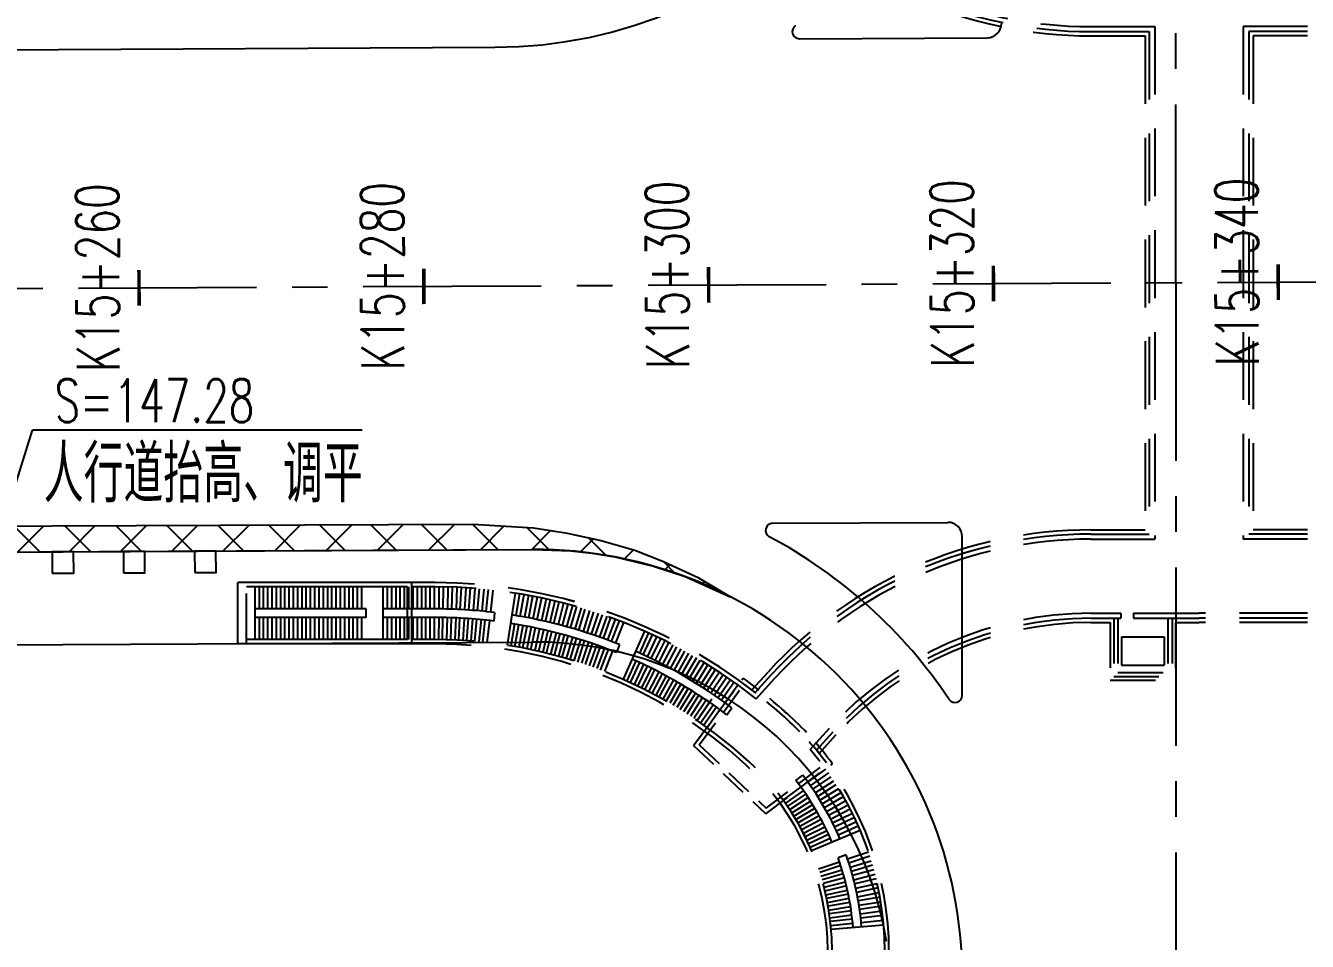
# Model space of a CAD drawing. Extents: x 113363 to 119694, y 18926 to 19620.
# Drawn here: x 119419.2 to 119509.2, y 19247.1 to 19311.4 of the extents above; entities that cross this region are included whole.
import ezdxf
from ezdxf.enums import TextEntityAlignment as Align

# ---------------------------------------------------------------- set-up
doc = ezdxf.new("R2010")
doc.units = 0
for name, pattern in [('CENTER', [2, 1.25, -0.25, 0.25, -0.25]), ('CONTINOUS', [0]), ('HIDDEN', [9.525, 6.35, -3.175])]:
    doc.linetypes.add(name, pattern=pattern)
for name, color, linetype in [('AXIS', 2, 'Continuous'), ('SZ-ZH-DIM', 7, 'Continuous'), ('人行道', 1, 'Continuous'), ('地下通道', 6, 'Continuous'), ('对应标注', 1, 'Continuous'), ('树池绿化', 3, 'Continuous'), ('立道牙', 5, 'Continuous'), ('计量填充层1', 30, 'Continuous')]:
    doc.layers.add(name, color=color, linetype=linetype)
doc.styles.add('hysztext', font='txtd.shx', dxfattribs={"width": 0.7, "bigfont": 'hztxt.shx'})
doc.styles.add('txtd', font='txtd.shx', dxfattribs={"width": 0.7, "bigfont": 'hztxt.shx'})

# ---------------------------------------------------------------- blocks, each defined once
blk = doc.blocks.new('11')
at = {"layer": '树池绿化', "linetype": 'CONTINOUS'}
blk.add_lwpolyline([(0, 0), (1.5, 0), (1.5, 1.5), (0, 1.5)], close=True, dxfattribs=at)

msp = doc.modelspace()

# ---------------------------------------------------------------- hatches: boundary and pattern name
at = {"layer": '计量填充层1'}
h = msp.add_hatch(dxfattribs=at)
h.set_pattern_fill('NET', color=256, scale=0.8, angle=45, style=0)
h.paths.add_polyline_path([(119352.482, 19267.613), (119352.964, 19268.918), (119353.487, 19269.892), (119354.235, 19270.929), (119355.185, 19271.905), (119356.142, 19272.641), (119356.948, 19273.121), (119358.303, 19273.698), (119359.612, 19274.026), (119360.587, 19274.14), (119362.062, 19274.161), (119385.213, 19274.277), (119396.576, 19274.334), (119407.753, 19274.389), (119424.42, 19274.473), (119443.6, 19274.568), (119454.85, 19274.624), (119457.505, 19274.52), (119458.982, 19274.359), (119460.594, 19274.099), (119463.311, 19273.451), (119465.542, 19272.712), (119468.702, 19271.303), (119466.513, 19272.611), (119464.022, 19273.748), (119462.007, 19274.537), (119459.542, 19275.248), (119457.282, 19275.735), (119454.893, 19276.115), (119450.637, 19276.362), (119421.058, 19276.261), (119397.655, 19276.181), (119361.062, 19276.057), (119359.07, 19275.482), (119357.467, 19274.663), (119356.216, 19273.759), (119355.025, 19272.577), (119354.078, 19271.353), (119353.439, 19270.333), (119352.914, 19269.155)])

# ---------------------------------------------------------------- linework, layer by layer
at = {"layer": 'AXIS', "color": 211, "linetype": 'CENTER', "ltscale": 10}
for p, q in [((119500, 19293.35), (119500, 19447.338)), ((113543.008, 19263.619), (119536.495, 19293.532)), ((119500, 19293.35), (119500, 19146.572))]:
    msp.add_line(p, q, dxfattribs=at)
at = {"layer": 'SZ-ZH-DIM'}
for points in [[(119487.183, 19294.536, 0.25, 0.25, 0), (119487.196, 19292.036, 0.25, 0.25, 0)], [(119507.183, 19294.636, 0.25, 0.25, 0), (119507.196, 19292.136, 0.25, 0.25, 0)], [(119427.184, 19294.237, 0.25, 0.25, 0), (119427.197, 19291.737, 0.25, 0.25, 0)], [(119447.184, 19294.336, 0.25, 0.25, 0), (119447.196, 19291.836, 0.25, 0.25, 0)], [(119467.184, 19294.436, 0.25, 0.25, 0), (119467.196, 19291.936, 0.25, 0.25, 0)]]:
    msp.add_lwpolyline(points, format="xyseb", dxfattribs=at)
at = {"layer": '人行道', "ltscale": 10}
msp.add_line((119352.482, 19267.613), (119454.875, 19268.124), dxfattribs=at)
msp.add_arc((119455, 19243.125), 25, 9.18927, 90.28596, dxfattribs=at)
at = {"layer": '地下通道', "linetype": 'HIDDEN', "ltscale": 0.75}
for p, q in [((119494.034, 19311.313), (119498.534, 19311.313)), ((119494.034, 19310.963), (119498.134, 19310.963)), ((119498.134, 19310.963), (119498.134, 19275.695)), ((119498.534, 19311.313), (119498.534, 19275.345)), ((119509.234, 19311.313), (119504.734, 19311.313)), ((119504.734, 19311.313), (119504.734, 19275.345)), ((119509.234, 19310.963), (119505.134, 19310.963)), ((119505.134, 19310.963), (119505.134, 19275.695)), ((119494.034, 19310.663), (119497.834, 19310.663)), ((119497.834, 19310.663), (119497.834, 19275.995)), ((119509.234, 19310.663), (119505.434, 19310.663)), ((119505.434, 19310.663), (119505.434, 19275.995)), ((119494.034, 19275.995), (119497.834, 19275.995)), ((119509.234, 19275.995), (119505.434, 19275.995)), ((119494.034, 19275.695), (119498.134, 19275.695)), ((119494.034, 19275.345), (119498.534, 19275.345)), ((119509.234, 19275.345), (119504.734, 19275.345)), ((119509.234, 19275.695), (119505.134, 19275.695)), ((119494.034, 19270.145), (119496.134, 19270.145)), ((119494.034, 19269.795), (119496.134, 19269.795)), ((119494.034, 19269.495), (119495.384, 19269.495)), ((119497.034, 19270.145), (119501.634, 19270.145)), ((119497.034, 19269.795), (119501.634, 19269.795)), ((119499.984, 19269.495), (119501.634, 19269.495)), ((119509.234, 19270.145), (119501.634, 19270.145)), ((119509.234, 19269.795), (119501.634, 19269.795)), ((119509.234, 19269.495), (119501.634, 19269.495)), ((119470.218, 19264.771), (119471.363, 19266.02)), ((119470.456, 19264.587), (119471.584, 19265.817)), ((119470.529, 19264.148), (119471.842, 19265.581)), ((119474.321, 19260.589), (119475.676, 19262.068)), ((119474.753, 19260.542), (119475.934, 19261.831)), ((119474.945, 19260.308), (119476.155, 19261.629))]:
    msp.add_line(p, q, dxfattribs=at)
at = {"layer": '地下通道', "linetype": 'Continuous', "ltscale": 0.0045}
for p, q in [((119434.139, 19267.996), (119434.139, 19272.296)), ((119434.739, 19272.296), (119434.139, 19272.296)), ((119435.339, 19268.296), (119435.339, 19271.996)), ((119435.639, 19270.446), (119435.639, 19271.996)), ((119435.939, 19270.446), (119435.939, 19271.996)), ((119436.239, 19270.446), (119436.239, 19271.996)), ((119436.539, 19270.446), (119436.539, 19271.996)), ((119436.839, 19270.446), (119436.839, 19271.996)), ((119437.139, 19270.446), (119437.139, 19271.996)), ((119437.439, 19270.446), (119437.439, 19271.996)), ((119437.739, 19270.446), (119437.739, 19271.996)), ((119438.039, 19270.446), (119438.039, 19271.996)), ((119438.339, 19270.446), (119438.339, 19271.996)), ((119438.639, 19270.446), (119438.639, 19271.996)), ((119438.939, 19270.446), (119438.939, 19271.996)), ((119439.239, 19270.446), (119439.239, 19271.996)), ((119439.539, 19270.446), (119439.539, 19271.996)), ((119439.839, 19270.446), (119439.839, 19271.996)), ((119440.139, 19270.446), (119440.139, 19271.996)), ((119440.439, 19270.446), (119440.439, 19271.996)), ((119440.739, 19270.446), (119440.739, 19271.996)), ((119441.039, 19270.446), (119441.039, 19271.996)), ((119441.339, 19270.446), (119441.339, 19271.996)), ((119441.639, 19270.446), (119441.639, 19271.996)), ((119441.939, 19270.446), (119441.939, 19271.996)), ((119442.239, 19270.446), (119442.239, 19271.996)), ((119442.539, 19270.446), (119442.539, 19271.996)), ((119442.839, 19270.446), (119442.839, 19271.996)), ((119444.339, 19268.296), (119444.339, 19271.996)), ((119444.639, 19270.446), (119444.639, 19271.996)), ((119444.939, 19270.446), (119444.939, 19271.996)), ((119445.239, 19270.446), (119445.239, 19271.996)), ((119445.539, 19270.446), (119445.539, 19271.996)), ((119445.839, 19270.446), (119445.839, 19271.996)), ((119446.139, 19270.446), (119446.139, 19271.996)), ((119443.139, 19270.446), (119435.339, 19270.446)), ((119443.139, 19269.846), (119443.139, 19270.446)), ((119446.139, 19270.446), (119444.339, 19270.446)), ((119443.139, 19269.846), (119435.339, 19269.846)), ((119435.639, 19268.296), (119435.639, 19269.846)), ((119435.939, 19268.296), (119435.939, 19269.846)), ((119436.239, 19268.296), (119436.239, 19269.846)), ((119436.539, 19268.296), (119436.539, 19269.846)), ((119436.839, 19268.296), (119436.839, 19269.846)), ((119437.139, 19268.296), (119437.139, 19269.846)), ((119437.439, 19268.296), (119437.439, 19269.846)), ((119437.739, 19268.296), (119437.739, 19269.846)), ((119438.039, 19268.296), (119438.039, 19269.846)), ((119438.339, 19268.296), (119438.339, 19269.846)), ((119438.639, 19268.296), (119438.639, 19269.846)), ((119438.939, 19268.296), (119438.939, 19269.846)), ((119439.239, 19268.296), (119439.239, 19269.846)), ((119439.539, 19268.296), (119439.539, 19269.846)), ((119439.839, 19268.296), (119439.839, 19269.846)), ((119440.139, 19268.296), (119440.139, 19269.846)), ((119440.439, 19268.296), (119440.439, 19269.846)), ((119440.739, 19268.296), (119440.739, 19269.846)), ((119441.039, 19268.296), (119441.039, 19269.846)), ((119441.339, 19268.296), (119441.339, 19269.846)), ((119441.639, 19268.296), (119441.639, 19269.846)), ((119441.939, 19268.296), (119441.939, 19269.846)), ((119442.239, 19268.296), (119442.239, 19269.846)), ((119442.539, 19268.296), (119442.539, 19269.846)), ((119442.839, 19268.296), (119442.839, 19269.846)), ((119446.139, 19269.846), (119444.339, 19269.846)), ((119444.639, 19268.296), (119444.639, 19269.846)), ((119444.939, 19268.296), (119444.939, 19269.846)), ((119445.239, 19268.296), (119445.239, 19269.846)), ((119445.539, 19268.296), (119445.539, 19269.846)), ((119445.839, 19268.296), (119445.839, 19269.846)), ((119446.139, 19268.296), (119446.139, 19269.846)), ((119434.739, 19267.996), (119434.139, 19267.996))]:
    msp.add_line(p, q, dxfattribs=at)
at = {"layer": '地下通道'}
for p, q in [((119447.988, 19272.296), (119434.739, 19272.296)), ((119446.339, 19267.996), (119446.339, 19272.296)), ((119446.039, 19271.996), (119434.739, 19271.996)), ((119446.039, 19268.296), (119446.039, 19271.996)), ((119447.988, 19271.996), (119446.339, 19271.996)), ((119496.134, 19270.145), (119496.134, 19269.795)), ((119497.034, 19270.145), (119497.034, 19269.795)), ((119446.039, 19268.296), (119434.739, 19268.296)), ((119447.988, 19267.996), (119434.739, 19267.996)), ((119447.988, 19268.296), (119446.339, 19268.296))]:
    msp.add_line(p, q, dxfattribs=at)
at = {"layer": '地下通道', "linetype": 'HIDDEN', "ltscale": 0.555}
msp.add_line((119434.739, 19267.996), (119434.739, 19272.296), dxfattribs=at)
at = {"layer": '地下通道', "ltscale": 0.0045}
for p, q in [((119446.439, 19270.446), (119446.439, 19271.996)), ((119446.739, 19270.446), (119446.739, 19271.996)), ((119447.039, 19270.446), (119447.039, 19271.996)), ((119447.339, 19270.446), (119447.339, 19271.996)), ((119447.639, 19270.446), (119447.639, 19271.996)), ((119447.939, 19270.446), (119447.939, 19271.996)), ((119448.252, 19271.995), (119448.241, 19270.445)), ((119448.544, 19270.442), (119448.568, 19271.992)), ((119448.884, 19271.985), (119448.846, 19270.436)), ((119449.149, 19270.427), (119449.2, 19271.976)), ((119449.516, 19271.964), (119449.451, 19270.415)), ((119449.753, 19270.401), (119449.832, 19271.949)), ((119450.148, 19271.932), (119450.055, 19270.385)), ((119450.357, 19270.365), (119450.463, 19271.912)), ((119450.778, 19271.889), (119450.659, 19270.343)), ((119450.961, 19270.319), (119451.093, 19271.863)), ((119451.408, 19271.835), (119451.262, 19270.292)), ((119451.563, 19270.262), (119451.723, 19271.804)), ((119452.037, 19271.77), (119451.864, 19270.229)), ((119453.604, 19271.559), (119453.031, 19267.904)), ((119453.916, 19271.509), (119453.662, 19269.98)), ((119453.961, 19269.929), (119454.227, 19271.456)), ((119454.538, 19271.4), (119454.259, 19269.876)), ((119454.556, 19269.82), (119454.849, 19271.342)), ((119455.159, 19271.281), (119454.853, 19269.761)), ((119447.988, 19270.446), (119446.139, 19270.446)), ((119455.149, 19269.7), (119455.469, 19271.217)), ((119455.778, 19271.15), (119455.445, 19269.637)), ((119455.741, 19269.57), (119456.086, 19271.081)), ((119456.394, 19271.009), (119456.035, 19269.502)), ((119456.329, 19269.43), (119456.701, 19270.935)), ((119457.008, 19270.858), (119456.623, 19269.356)), ((119456.916, 19269.28), (119457.314, 19270.778)), ((119457.619, 19270.695), (119457.208, 19269.201)), ((119457.499, 19269.119), (119457.923, 19270.61)), ((119458.227, 19270.522), (119457.79, 19269.035)), ((119458.08, 19268.948), (119458.53, 19270.432)), ((119447.988, 19269.846), (119446.139, 19269.846)), ((119446.439, 19268.296), (119446.439, 19269.846)), ((119446.739, 19268.296), (119446.739, 19269.846)), ((119447.039, 19268.296), (119447.039, 19269.846)), ((119447.339, 19268.296), (119447.339, 19269.846)), ((119447.639, 19268.296), (119447.639, 19269.846)), ((119447.939, 19268.296), (119447.939, 19269.846)), ((119448.237, 19269.845), (119448.225, 19268.295)), ((119448.509, 19268.292), (119448.534, 19269.842)), ((119448.831, 19269.836), (119448.793, 19268.286)), ((119449.077, 19268.278), (119449.129, 19269.827)), ((119449.426, 19269.816), (119449.36, 19268.267)), ((119449.644, 19268.254), (119449.723, 19269.802)), ((119450.02, 19269.786), (119449.928, 19268.239)), ((119450.211, 19268.22), (119450.317, 19269.767)), ((119450.613, 19269.745), (119450.494, 19268.2)), ((119450.777, 19268.177), (119450.91, 19269.721)), ((119451.206, 19269.694), (119451.06, 19268.151)), ((119451.342, 19268.123), (119451.502, 19269.665)), ((119451.797, 19269.633), (119451.624, 19268.093)), ((119452.162, 19270.195), (119452.095, 19269.598)), ((119458.832, 19270.339), (119458.369, 19268.859)), ((119458.657, 19268.768), (119459.133, 19270.243)), ((119459.434, 19270.144), (119458.945, 19268.674)), ((119459.232, 19268.577), (119459.733, 19270.043)), ((119460.032, 19269.94), (119459.517, 19268.478)), ((119459.803, 19268.376), (119460.33, 19269.834)), ((119460.626, 19269.725), (119460.087, 19268.272)), ((119460.37, 19268.165), (119460.922, 19269.614)), ((119461.217, 19269.5), (119460.652, 19268.056)), ((119453.565, 19269.388), (119453.311, 19267.859)), ((119453.591, 19267.811), (119453.858, 19269.338)), ((119454.15, 19269.286), (119453.871, 19267.761)), ((119454.15, 19267.709), (119454.443, 19269.231)), ((119454.734, 19269.173), (119454.428, 19267.654)), ((119454.706, 19267.596), (119455.026, 19269.113)), ((119455.316, 19269.051), (119454.984, 19267.537)), ((119455.261, 19267.475), (119455.607, 19268.986)), ((119455.896, 19268.918), (119455.537, 19267.41)), ((119455.813, 19267.343), (119456.185, 19268.848)), ((119456.474, 19268.775), (119456.088, 19267.274)), ((119456.363, 19267.202), (119456.761, 19268.7)), ((119457.048, 19268.622), (119456.637, 19267.128)), ((119462.676, 19268.892), (119461.179, 19265.508)), ((119462.964, 19268.762), (119462.325, 19267.351)), ((119462.6, 19267.224), (119463.252, 19268.631)), ((119456.911, 19267.051), (119457.335, 19268.542)), ((119457.62, 19268.459), (119457.183, 19266.972)), ((119457.455, 19266.891), (119457.905, 19268.374)), ((119458.19, 19268.287), (119457.727, 19266.808)), ((119457.997, 19266.722), (119458.473, 19268.197)), ((119458.756, 19268.104), (119458.267, 19266.633)), ((119458.536, 19266.543), (119459.037, 19268.009)), ((119459.318, 19267.912), (119458.804, 19266.449)), ((119459.071, 19266.354), (119459.598, 19267.812)), ((119459.878, 19267.709), (119459.338, 19266.256)), ((119460.931, 19267.946), (119460.712, 19267.387)), ((119463.538, 19268.497), (119462.874, 19267.096)), ((119463.147, 19266.965), (119463.823, 19268.36)), ((119464.107, 19268.221), (119463.419, 19266.832)), ((119463.689, 19266.696), (119464.389, 19268.079)), ((119464.671, 19267.935), (119463.958, 19266.559)), ((119464.227, 19266.418), (119464.951, 19267.789)), ((119496.184, 19268.495), (119496.184, 19266.495)), ((119496.184, 19268.495), (119499.184, 19268.495)), ((119499.184, 19268.495), (119499.184, 19266.495)), ((119459.604, 19266.156), (119460.156, 19267.605)), ((119460.433, 19267.497), (119459.868, 19266.054)), ((119462.077, 19266.804), (119461.438, 19265.392)), ((119465.23, 19267.64), (119464.493, 19266.276)), ((119464.759, 19266.131), (119465.507, 19267.488)), ((119465.783, 19267.334), (119465.024, 19265.984)), ((119465.287, 19265.834), (119466.058, 19267.178)), ((119466.332, 19267.02), (119465.548, 19265.682)), ((119465.809, 19265.528), (119466.604, 19266.859)), ((119461.696, 19265.274), (119462.348, 19266.68)), ((119462.617, 19266.554), (119461.953, 19265.153)), ((119462.209, 19265.031), (119462.885, 19266.425)), ((119463.152, 19266.294), (119462.464, 19264.906)), ((119462.718, 19264.778), (119463.418, 19266.161)), ((119463.683, 19266.026), (119462.97, 19264.649)), ((119463.222, 19264.517), (119463.946, 19265.888)), ((119466.875, 19266.695), (119466.068, 19265.372)), ((119466.326, 19265.213), (119467.144, 19266.53)), ((119467.411, 19266.362), (119466.582, 19265.052)), ((119466.837, 19264.889), (119467.678, 19266.191)), ((119467.943, 19266.019), (119467.09, 19264.724)), ((119496.184, 19266.495), (119499.184, 19266.495)), ((119464.208, 19265.748), (119463.472, 19264.384)), ((119463.721, 19264.248), (119464.47, 19265.605)), ((119464.729, 19265.461), (119463.969, 19264.11)), ((119464.216, 19263.969), (119464.988, 19265.314)), ((119465.245, 19265.164), (119464.462, 19263.827)), ((119464.706, 19263.682), (119465.501, 19265.013)), ((119467.342, 19264.557), (119468.206, 19265.844)), ((119468.468, 19265.667), (119467.593, 19264.387)), ((119467.842, 19264.215), (119468.728, 19265.487)), ((119468.986, 19265.305), (119468.09, 19264.041)), ((119468.336, 19263.865), (119469.244, 19265.121)), ((119465.756, 19264.859), (119464.949, 19263.536)), ((119465.191, 19263.387), (119466.009, 19264.704)), ((119466.261, 19264.546), (119465.431, 19263.236)), ((119465.671, 19263.083), (119466.511, 19264.385)), ((119466.761, 19264.223), (119465.908, 19262.928)), ((119466.145, 19262.771), (119467.008, 19264.058)), ((119466.38, 19262.612), (119467.424, 19264.139)), ((119467.255, 19263.892), (119466.38, 19262.612)), ((119466.614, 19262.451), (119467.499, 19263.723)), ((119467.743, 19263.552), (119466.846, 19262.287)), ((119467.077, 19262.122), (119467.984, 19263.379)), ((119468.466, 19263.025), (119468.821, 19263.508)), ((119473.318, 19258.417), (119473.798, 19258.777)), ((119474.16, 19258.293), (119475.415, 19259.203)), ((119475.605, 19258.936), (119474.337, 19258.045)), ((119474.51, 19257.794), (119475.792, 19258.666)), ((119472.42, 19257.03), (119473.675, 19257.94)), ((119474.68, 19257.541), (119475.974, 19258.394)), ((119474.845, 19257.286), (119476.153, 19258.119)), ((119475.007, 19257.028), (119476.327, 19257.841)), ((119473.846, 19257.7), (119472.578, 19256.809)), ((119472.733, 19256.585), (119474.014, 19257.457)), ((119472.884, 19256.359), (119474.179, 19257.211)), ((119473.032, 19256.13), (119474.339, 19256.963)), ((119475.165, 19256.767), (119476.497, 19257.56)), ((119475.319, 19256.504), (119476.662, 19257.277)), ((119475.468, 19256.239), (119476.824, 19256.992)), ((119473.177, 19255.9), (119474.496, 19256.713)), ((119473.317, 19255.667), (119474.649, 19256.46)), ((119473.455, 19255.432), (119474.798, 19256.205)), ((119473.589, 19255.195), (119474.944, 19255.948)), ((119475.614, 19255.972), (119476.981, 19256.704)), ((119475.756, 19255.702), (119477.133, 19256.413)), ((119475.894, 19255.431), (119477.281, 19256.121)), ((119473.719, 19254.957), (119475.085, 19255.689)), ((119473.846, 19254.716), (119475.223, 19255.427)), ((119473.969, 19254.473), (119475.356, 19255.163)), ((119476.027, 19255.157), (119477.425, 19255.826)), ((119476.157, 19254.881), (119477.565, 19255.529)), ((119476.282, 19254.604), (119477.7, 19255.23)), ((119474.088, 19254.229), (119475.486, 19254.898)), ((119474.204, 19253.982), (119475.612, 19254.63)), ((119474.315, 19253.734), (119475.733, 19254.361)), ((119474.424, 19253.485), (119477.83, 19254.93)), ((119476.944, 19252.901), (119478.413, 19253.397)), ((119474.907, 19252.214), (119476.376, 19252.709)), ((119476.468, 19252.429), (119474.992, 19251.955)), ((119476.844, 19253.189), (119476.279, 19252.989)), ((119478.515, 19253.086), (119477.039, 19252.612)), ((119477.13, 19252.322), (119478.613, 19252.773)), ((119478.706, 19252.458), (119477.217, 19252.03)), ((119475.073, 19251.696), (119476.556, 19252.147)), ((119476.64, 19251.864), (119475.151, 19251.435)), ((119476.72, 19251.579), (119475.224, 19251.173)), ((119478.794, 19252.143), (119477.299, 19251.736)), ((119477.376, 19251.442), (119478.878, 19251.825)), ((119478.957, 19251.507), (119477.449, 19251.146)), ((119475.293, 19250.91), (119476.795, 19251.293)), ((119476.866, 19251.006), (119475.359, 19250.645)), ((119475.42, 19250.38), (119476.933, 19250.719)), ((119477.518, 19250.85), (119479.031, 19251.188)), ((119479.1, 19250.867), (119477.582, 19250.552)), ((119477.642, 19250.253), (119479.164, 19250.546)), ((119476.995, 19250.43), (119475.477, 19250.114)), ((119475.531, 19249.848), (119477.053, 19250.14)), ((119477.106, 19249.849), (119475.58, 19249.58)), ((119479.224, 19250.223), (119477.697, 19249.954)), ((119477.748, 19249.653), (119479.278, 19249.9)), ((119475.625, 19249.312), (119477.155, 19249.558)), ((119477.2, 19249.266), (119475.666, 19249.043)), ((119475.703, 19248.773), (119477.24, 19248.973)), ((119479.328, 19249.576), (119477.794, 19249.352)), ((119477.835, 19249.051), (119479.373, 19249.251)), ((119479.412, 19248.925), (119477.872, 19248.748)), ((119477.276, 19248.68), (119475.736, 19248.503)), ((119475.765, 19248.233), (119477.308, 19248.386)), ((119475.79, 19247.962), (119479.477, 19248.273)), ((119477.905, 19248.446), (119479.447, 19248.599))]:
    msp.add_line(p, q, dxfattribs=at)
at = {"layer": '地下通道', "linetype": 'HIDDEN', "ltscale": 0.5}
for p, q in [((119495.384, 19269.495), (119495.384, 19265.445)), ((119495.634, 19269.795), (119495.634, 19265.695)), ((119495.934, 19269.795), (119495.934, 19265.995)), ((119499.434, 19269.795), (119499.434, 19265.995)), ((119499.734, 19269.795), (119499.734, 19265.695)), ((119499.984, 19269.495), (119499.984, 19265.445)), ((119495.934, 19265.995), (119499.434, 19265.995)), ((119495.384, 19265.445), (119499.984, 19265.445)), ((119495.634, 19265.695), (119499.734, 19265.695))]:
    msp.add_line(p, q, dxfattribs=at)
at = {"layer": '地下通道', "linetype": 'HIDDEN', "ltscale": 0.3}
for p, q in [((119466.137, 19260.872), (119469.612, 19265.595)), ((119466.536, 19260.908), (119469.677, 19265.177)), ((119466.137, 19260.872), (119471.195, 19256.078)), ((119466.536, 19260.908), (119471.218, 19256.47)), ((119471.195, 19256.078), (119475.879, 19259.585)), ((119471.218, 19256.47), (119475.46, 19259.647))]:
    msp.add_line(p, q, dxfattribs=at)
at = {"layer": '地下通道', "linetype": 'HIDDEN', "ltscale": 0.75}
for points in [[(119471.584, 19320.841, 0.210274), (119494.034, 19310.963)], [(119471.842, 19321.078, 0.210274), (119494.034, 19311.313)], [(119471.363, 19320.639, 0.210274), (119494.034, 19310.663)], [(119494.034, 19275.995, 0.210274), (119471.363, 19266.02)], [(119494.034, 19275.695, 0.210274), (119471.584, 19265.817)], [(119494.034, 19275.345, 0.210274), (119471.842, 19265.581)], [(119470.456, 19264.587, 0.166791), (119447.988, 19272.296)], [(119470.529, 19264.148, 0.169105), (119447.988, 19271.996)], [(119494.034, 19270.145, 0.210274), (119475.676, 19262.068)], [(119494.034, 19269.795, 0.210274), (119475.934, 19261.831)], [(119494.034, 19269.495, 0.210274), (119476.155, 19261.629)], [(119470.009, 19259.733, 0.1876), (119447.988, 19268.296)], [(119469.807, 19259.511, 0.1876), (119447.988, 19267.996)], [(119479.554, 19246.45, 0.179131), (119474.321, 19260.589)], [(119479.854, 19246.45, 0.175422), (119474.753, 19260.542)], [(119475.854, 19246.45, 0.210274), (119470.009, 19259.733)], [(119475.554, 19246.45, 0.210274), (119469.807, 19259.511)]]:
    msp.add_lwpolyline(points, format="xyb", dxfattribs=at)
for points in [[(119494.034, 19311.313), (119498.534, 19311.313)], [(119494.034, 19310.963), (119498.134, 19310.963)], [(119498.134, 19310.963), (119498.134, 19275.695)], [(119498.534, 19311.313), (119498.534, 19275.345)], [(119509.234, 19311.313), (119504.734, 19311.313)], [(119504.734, 19311.313), (119504.734, 19275.345)], [(119509.234, 19310.963), (119505.134, 19310.963)], [(119505.134, 19310.963), (119505.134, 19275.695)], [(119494.034, 19310.663), (119497.834, 19310.663)], [(119497.834, 19310.663), (119497.834, 19275.995)], [(119509.234, 19310.663), (119505.434, 19310.663)], [(119505.434, 19310.663), (119505.434, 19275.995)], [(119494.034, 19275.995), (119497.834, 19275.995)], [(119509.234, 19275.995), (119505.434, 19275.995)], [(119494.034, 19275.695), (119498.134, 19275.695)], [(119494.034, 19275.345), (119498.534, 19275.345)], [(119509.234, 19275.345), (119504.734, 19275.345)], [(119509.234, 19275.695), (119505.134, 19275.695)], [(119494.034, 19270.145), (119496.134, 19270.145)], [(119494.034, 19269.795), (119496.134, 19269.795)], [(119494.034, 19269.495), (119495.384, 19269.495)], [(119497.034, 19270.145), (119501.634, 19270.145)], [(119497.034, 19269.795), (119501.634, 19269.795)], [(119499.984, 19269.495), (119501.634, 19269.495)], [(119509.234, 19270.145), (119501.634, 19270.145)], [(119509.234, 19269.795), (119501.634, 19269.795)], [(119509.234, 19269.495), (119501.634, 19269.495)], [(119470.218, 19264.771), (119471.363, 19266.02)], [(119470.456, 19264.587), (119471.584, 19265.817)], [(119470.529, 19264.148), (119471.842, 19265.581)], [(119474.321, 19260.589), (119475.676, 19262.068)], [(119474.753, 19260.542), (119475.934, 19261.831)], [(119474.945, 19260.308), (119476.155, 19261.629)]]:
    msp.add_lwpolyline(points, dxfattribs=at)
at = {"layer": '地下通道', "linetype": 'Continuous', "ltscale": 0.0045}
for points in [[(119434.739, 19272.296), (119434.139, 19272.296)], [(119434.139, 19267.996), (119434.139, 19272.296)], [(119435.339, 19268.296), (119435.339, 19271.996)], [(119435.639, 19270.446), (119435.639, 19271.996)], [(119435.939, 19270.446), (119435.939, 19271.996)], [(119436.239, 19270.446), (119436.239, 19271.996)], [(119436.539, 19270.446), (119436.539, 19271.996)], [(119436.839, 19270.446), (119436.839, 19271.996)], [(119437.139, 19270.446), (119437.139, 19271.996)], [(119437.439, 19270.446), (119437.439, 19271.996)], [(119437.739, 19270.446), (119437.739, 19271.996)], [(119438.039, 19270.446), (119438.039, 19271.996)], [(119438.339, 19270.446), (119438.339, 19271.996)], [(119438.639, 19270.446), (119438.639, 19271.996)], [(119438.939, 19270.446), (119438.939, 19271.996)], [(119439.239, 19270.446), (119439.239, 19271.996)], [(119439.539, 19270.446), (119439.539, 19271.996)], [(119439.839, 19270.446), (119439.839, 19271.996)], [(119440.139, 19270.446), (119440.139, 19271.996)], [(119440.439, 19270.446), (119440.439, 19271.996)], [(119440.739, 19270.446), (119440.739, 19271.996)], [(119441.039, 19270.446), (119441.039, 19271.996)], [(119441.339, 19270.446), (119441.339, 19271.996)], [(119441.639, 19270.446), (119441.639, 19271.996)], [(119441.939, 19270.446), (119441.939, 19271.996)], [(119442.239, 19270.446), (119442.239, 19271.996)], [(119442.539, 19270.446), (119442.539, 19271.996)], [(119442.839, 19270.446), (119442.839, 19271.996)], [(119444.339, 19268.296), (119444.339, 19271.996)], [(119444.639, 19270.446), (119444.639, 19271.996)], [(119444.939, 19270.446), (119444.939, 19271.996)], [(119445.239, 19270.446), (119445.239, 19271.996)], [(119445.539, 19270.446), (119445.539, 19271.996)], [(119445.839, 19270.446), (119445.839, 19271.996)], [(119446.139, 19270.446), (119446.139, 19271.996)], [(119443.139, 19270.446), (119435.339, 19270.446)], [(119443.139, 19269.846), (119443.139, 19270.446)], [(119446.139, 19270.446), (119444.339, 19270.446)], [(119443.139, 19269.846), (119435.339, 19269.846)], [(119435.639, 19268.296), (119435.639, 19269.846)], [(119435.939, 19268.296), (119435.939, 19269.846)], [(119436.239, 19268.296), (119436.239, 19269.846)], [(119436.539, 19268.296), (119436.539, 19269.846)], [(119436.839, 19268.296), (119436.839, 19269.846)], [(119437.139, 19268.296), (119437.139, 19269.846)], [(119437.439, 19268.296), (119437.439, 19269.846)], [(119437.739, 19268.296), (119437.739, 19269.846)], [(119438.039, 19268.296), (119438.039, 19269.846)], [(119438.339, 19268.296), (119438.339, 19269.846)], [(119438.639, 19268.296), (119438.639, 19269.846)], [(119438.939, 19268.296), (119438.939, 19269.846)], [(119439.239, 19268.296), (119439.239, 19269.846)], [(119439.539, 19268.296), (119439.539, 19269.846)], [(119439.839, 19268.296), (119439.839, 19269.846)], [(119440.139, 19268.296), (119440.139, 19269.846)], [(119440.439, 19268.296), (119440.439, 19269.846)], [(119440.739, 19268.296), (119440.739, 19269.846)], [(119441.039, 19268.296), (119441.039, 19269.846)], [(119441.339, 19268.296), (119441.339, 19269.846)], [(119441.639, 19268.296), (119441.639, 19269.846)], [(119441.939, 19268.296), (119441.939, 19269.846)], [(119442.239, 19268.296), (119442.239, 19269.846)], [(119442.539, 19268.296), (119442.539, 19269.846)], [(119442.839, 19268.296), (119442.839, 19269.846)], [(119446.139, 19269.846), (119444.339, 19269.846)], [(119444.639, 19268.296), (119444.639, 19269.846)], [(119444.939, 19268.296), (119444.939, 19269.846)], [(119445.239, 19268.296), (119445.239, 19269.846)], [(119445.539, 19268.296), (119445.539, 19269.846)], [(119445.839, 19268.296), (119445.839, 19269.846)], [(119446.139, 19268.296), (119446.139, 19269.846)], [(119434.739, 19267.996), (119434.139, 19267.996)]]:
    msp.add_lwpolyline(points, dxfattribs=at)
at = {"layer": '地下通道', "linetype": 'HIDDEN', "ltscale": 0.555}
msp.add_lwpolyline([(119434.739, 19267.996), (119434.739, 19272.296)], dxfattribs=at)
at = {"layer": '地下通道'}
for points in [[(119447.988, 19272.296), (119434.739, 19272.296)], [(119446.339, 19267.996), (119446.339, 19272.296)], [(119446.039, 19271.996), (119434.739, 19271.996)], [(119446.039, 19268.296), (119446.039, 19271.996)], [(119447.988, 19271.996), (119446.339, 19271.996)], [(119496.134, 19270.145), (119496.134, 19269.795)], [(119497.034, 19270.145), (119497.034, 19269.795)], [(119446.039, 19268.296), (119434.739, 19268.296)], [(119447.988, 19267.996), (119434.739, 19267.996)], [(119447.988, 19268.296), (119446.339, 19268.296)]]:
    msp.add_lwpolyline(points, dxfattribs=at)
at = {"layer": '地下通道', "ltscale": 0.0045}
for points in [[(119446.439, 19270.446), (119446.439, 19271.996)], [(119446.739, 19270.446), (119446.739, 19271.996)], [(119447.039, 19270.446), (119447.039, 19271.996)], [(119447.339, 19270.446), (119447.339, 19271.996)], [(119447.639, 19270.446), (119447.639, 19271.996)], [(119447.939, 19270.446), (119447.939, 19271.996)], [(119448.252, 19271.995), (119448.241, 19270.445)], [(119448.544, 19270.442), (119448.568, 19271.992)], [(119448.884, 19271.985), (119448.846, 19270.436)], [(119449.149, 19270.427), (119449.2, 19271.976)], [(119449.516, 19271.964), (119449.451, 19270.415)], [(119449.753, 19270.401), (119449.832, 19271.949)], [(119450.148, 19271.932), (119450.055, 19270.385)], [(119450.357, 19270.365), (119450.463, 19271.912)], [(119450.778, 19271.889), (119450.659, 19270.343)], [(119450.961, 19270.319), (119451.093, 19271.863)], [(119451.408, 19271.835), (119451.262, 19270.292)], [(119451.563, 19270.262), (119451.723, 19271.804)], [(119452.037, 19271.77), (119451.864, 19270.229)], [(119453.604, 19271.559), (119453.031, 19267.904)], [(119453.916, 19271.509), (119453.662, 19269.98)], [(119453.961, 19269.929), (119454.227, 19271.456)], [(119454.538, 19271.4), (119454.259, 19269.876)], [(119454.556, 19269.82), (119454.849, 19271.342)], [(119455.159, 19271.281), (119454.853, 19269.761)], [(119447.988, 19270.446), (119446.139, 19270.446)], [(119455.149, 19269.7), (119455.469, 19271.217)], [(119455.778, 19271.15), (119455.445, 19269.637)], [(119455.741, 19269.57), (119456.086, 19271.081)], [(119456.394, 19271.009), (119456.035, 19269.502)], [(119456.329, 19269.43), (119456.701, 19270.935)], [(119457.008, 19270.858), (119456.623, 19269.356)], [(119456.916, 19269.28), (119457.314, 19270.778)], [(119457.619, 19270.695), (119457.208, 19269.201)], [(119457.499, 19269.119), (119457.923, 19270.61)], [(119458.227, 19270.522), (119457.79, 19269.035)], [(119458.08, 19268.948), (119458.53, 19270.432)], [(119447.988, 19269.846), (119446.139, 19269.846)], [(119446.439, 19268.296), (119446.439, 19269.846)], [(119446.739, 19268.296), (119446.739, 19269.846)], [(119447.039, 19268.296), (119447.039, 19269.846)], [(119447.339, 19268.296), (119447.339, 19269.846)], [(119447.639, 19268.296), (119447.639, 19269.846)], [(119447.939, 19268.296), (119447.939, 19269.846)], [(119448.237, 19269.845), (119448.225, 19268.295)], [(119448.509, 19268.292), (119448.534, 19269.842)], [(119448.831, 19269.836), (119448.793, 19268.286)], [(119449.077, 19268.278), (119449.129, 19269.827)], [(119449.426, 19269.816), (119449.36, 19268.267)], [(119449.644, 19268.254), (119449.723, 19269.802)], [(119450.02, 19269.786), (119449.928, 19268.239)], [(119450.211, 19268.22), (119450.317, 19269.767)], [(119450.613, 19269.745), (119450.494, 19268.2)], [(119450.777, 19268.177), (119450.91, 19269.721)], [(119451.206, 19269.694), (119451.06, 19268.151)], [(119451.342, 19268.123), (119451.502, 19269.665)], [(119451.797, 19269.633), (119451.624, 19268.093)], [(119452.162, 19270.195), (119452.095, 19269.598)], [(119458.832, 19270.339), (119458.369, 19268.859)], [(119458.657, 19268.768), (119459.133, 19270.243)], [(119459.434, 19270.144), (119458.945, 19268.674)], [(119459.232, 19268.577), (119459.733, 19270.043)], [(119460.032, 19269.94), (119459.517, 19268.478)], [(119459.803, 19268.376), (119460.33, 19269.834)], [(119460.626, 19269.725), (119460.087, 19268.272)], [(119460.37, 19268.165), (119460.922, 19269.614)], [(119461.217, 19269.5), (119460.652, 19268.056)], [(119453.565, 19269.388), (119453.311, 19267.859)], [(119453.591, 19267.811), (119453.858, 19269.338)], [(119454.15, 19269.286), (119453.871, 19267.761)], [(119454.15, 19267.709), (119454.443, 19269.231)], [(119454.734, 19269.173), (119454.428, 19267.654)], [(119454.706, 19267.596), (119455.026, 19269.113)], [(119455.316, 19269.051), (119454.984, 19267.537)], [(119455.261, 19267.475), (119455.607, 19268.986)], [(119455.896, 19268.918), (119455.537, 19267.41)], [(119455.813, 19267.343), (119456.185, 19268.848)], [(119456.474, 19268.775), (119456.088, 19267.274)], [(119456.363, 19267.202), (119456.761, 19268.7)], [(119457.048, 19268.622), (119456.637, 19267.128)], [(119462.676, 19268.892), (119461.179, 19265.508)], [(119462.964, 19268.762), (119462.325, 19267.351)], [(119462.6, 19267.224), (119463.252, 19268.631)], [(119456.911, 19267.051), (119457.335, 19268.542)], [(119457.62, 19268.459), (119457.183, 19266.972)], [(119457.455, 19266.891), (119457.905, 19268.374)], [(119458.19, 19268.287), (119457.727, 19266.808)], [(119457.997, 19266.722), (119458.473, 19268.197)], [(119458.756, 19268.104), (119458.267, 19266.633)], [(119458.536, 19266.543), (119459.037, 19268.009)], [(119459.318, 19267.912), (119458.804, 19266.449)], [(119459.071, 19266.354), (119459.598, 19267.812)], [(119459.878, 19267.709), (119459.338, 19266.256)], [(119460.931, 19267.946), (119460.712, 19267.387)], [(119463.538, 19268.497), (119462.874, 19267.096)], [(119463.147, 19266.965), (119463.823, 19268.36)], [(119464.107, 19268.221), (119463.419, 19266.832)], [(119463.689, 19266.696), (119464.389, 19268.079)], [(119464.671, 19267.935), (119463.958, 19266.559)], [(119464.227, 19266.418), (119464.951, 19267.789)], [(119496.184, 19268.495), (119499.184, 19268.495)], [(119496.184, 19268.495), (119496.184, 19266.495)], [(119499.184, 19268.495), (119499.184, 19266.495)], [(119459.604, 19266.156), (119460.156, 19267.605)], [(119460.433, 19267.497), (119459.868, 19266.054)], [(119462.077, 19266.804), (119461.438, 19265.392)], [(119465.23, 19267.64), (119464.493, 19266.276)], [(119464.759, 19266.131), (119465.507, 19267.488)], [(119465.783, 19267.334), (119465.024, 19265.984)], [(119465.287, 19265.834), (119466.058, 19267.178)], [(119466.332, 19267.02), (119465.548, 19265.682)], [(119465.809, 19265.528), (119466.604, 19266.859)], [(119461.696, 19265.274), (119462.348, 19266.68)], [(119462.617, 19266.554), (119461.953, 19265.153)], [(119462.209, 19265.031), (119462.885, 19266.425)], [(119463.152, 19266.294), (119462.464, 19264.906)], [(119462.718, 19264.778), (119463.418, 19266.161)], [(119463.683, 19266.026), (119462.97, 19264.649)], [(119463.222, 19264.517), (119463.946, 19265.888)], [(119466.875, 19266.695), (119466.068, 19265.372)], [(119466.326, 19265.213), (119467.144, 19266.53)], [(119467.411, 19266.362), (119466.582, 19265.052)], [(119466.837, 19264.889), (119467.678, 19266.191)], [(119467.943, 19266.019), (119467.09, 19264.724)], [(119496.184, 19266.495), (119499.184, 19266.495)], [(119464.208, 19265.748), (119463.472, 19264.384)], [(119463.721, 19264.248), (119464.47, 19265.605)], [(119464.729, 19265.461), (119463.969, 19264.11)], [(119464.216, 19263.969), (119464.988, 19265.314)], [(119465.245, 19265.164), (119464.462, 19263.827)], [(119464.706, 19263.682), (119465.501, 19265.013)], [(119467.342, 19264.557), (119468.206, 19265.844)], [(119468.468, 19265.667), (119467.593, 19264.387)], [(119467.842, 19264.215), (119468.728, 19265.487)], [(119468.986, 19265.305), (119468.09, 19264.041)], [(119468.336, 19263.865), (119469.244, 19265.121)], [(119465.756, 19264.859), (119464.949, 19263.536)], [(119465.191, 19263.387), (119466.009, 19264.704)], [(119466.261, 19264.546), (119465.431, 19263.236)], [(119465.671, 19263.083), (119466.511, 19264.385)], [(119466.761, 19264.223), (119465.908, 19262.928)], [(119466.145, 19262.771), (119467.008, 19264.058)], [(119466.38, 19262.612), (119467.424, 19264.139)], [(119467.255, 19263.892), (119466.38, 19262.612)], [(119466.614, 19262.451), (119467.499, 19263.723)], [(119467.743, 19263.552), (119466.846, 19262.287)], [(119467.077, 19262.122), (119467.984, 19263.379)], [(119468.466, 19263.025), (119468.821, 19263.508)], [(119473.318, 19258.417), (119473.798, 19258.777)], [(119474.16, 19258.293), (119475.415, 19259.203)], [(119475.605, 19258.936), (119474.337, 19258.045)], [(119474.51, 19257.794), (119475.792, 19258.666)], [(119472.42, 19257.03), (119473.675, 19257.94)], [(119474.68, 19257.541), (119475.974, 19258.394)], [(119474.845, 19257.286), (119476.153, 19258.119)], [(119475.007, 19257.028), (119476.327, 19257.841)], [(119473.846, 19257.7), (119472.578, 19256.809)], [(119472.733, 19256.585), (119474.014, 19257.457)], [(119472.884, 19256.359), (119474.179, 19257.211)], [(119473.032, 19256.13), (119474.339, 19256.963)], [(119475.165, 19256.767), (119476.497, 19257.56)], [(119475.319, 19256.504), (119476.662, 19257.277)], [(119475.468, 19256.239), (119476.824, 19256.992)], [(119473.177, 19255.9), (119474.496, 19256.713)], [(119473.317, 19255.667), (119474.649, 19256.46)], [(119473.455, 19255.432), (119474.798, 19256.205)], [(119473.589, 19255.195), (119474.944, 19255.948)], [(119475.614, 19255.972), (119476.981, 19256.704)], [(119475.756, 19255.702), (119477.133, 19256.413)], [(119475.894, 19255.431), (119477.281, 19256.121)], [(119473.719, 19254.957), (119475.085, 19255.689)], [(119473.846, 19254.716), (119475.223, 19255.427)], [(119473.969, 19254.473), (119475.356, 19255.163)], [(119476.027, 19255.157), (119477.425, 19255.826)], [(119476.157, 19254.881), (119477.565, 19255.529)], [(119476.282, 19254.604), (119477.7, 19255.23)], [(119474.088, 19254.229), (119475.486, 19254.898)], [(119474.204, 19253.982), (119475.612, 19254.63)], [(119474.315, 19253.734), (119475.733, 19254.361)], [(119474.424, 19253.485), (119477.83, 19254.93)], [(119476.944, 19252.901), (119478.413, 19253.397)], [(119474.907, 19252.214), (119476.376, 19252.709)], [(119476.468, 19252.429), (119474.992, 19251.955)], [(119476.844, 19253.189), (119476.279, 19252.989)], [(119478.515, 19253.086), (119477.039, 19252.612)], [(119477.13, 19252.322), (119478.613, 19252.773)], [(119478.706, 19252.458), (119477.217, 19252.03)], [(119475.073, 19251.696), (119476.556, 19252.147)], [(119476.64, 19251.864), (119475.151, 19251.435)], [(119476.72, 19251.579), (119475.224, 19251.173)], [(119478.794, 19252.143), (119477.299, 19251.736)], [(119477.376, 19251.442), (119478.878, 19251.825)], [(119478.957, 19251.507), (119477.449, 19251.146)], [(119475.293, 19250.91), (119476.795, 19251.293)], [(119476.866, 19251.006), (119475.359, 19250.645)], [(119475.42, 19250.38), (119476.933, 19250.719)], [(119477.518, 19250.85), (119479.031, 19251.188)], [(119479.1, 19250.867), (119477.582, 19250.552)], [(119477.642, 19250.253), (119479.164, 19250.546)], [(119476.995, 19250.43), (119475.477, 19250.114)], [(119475.531, 19249.848), (119477.053, 19250.14)], [(119477.106, 19249.849), (119475.58, 19249.58)], [(119479.224, 19250.223), (119477.697, 19249.954)], [(119477.748, 19249.653), (119479.278, 19249.9)], [(119475.625, 19249.312), (119477.155, 19249.558)], [(119477.2, 19249.266), (119475.666, 19249.043)], [(119475.703, 19248.773), (119477.24, 19248.973)], [(119479.328, 19249.576), (119477.794, 19249.352)], [(119477.835, 19249.051), (119479.373, 19249.251)], [(119479.412, 19248.925), (119477.872, 19248.748)], [(119477.276, 19248.68), (119475.736, 19248.503)], [(119475.765, 19248.233), (119477.308, 19248.386)], [(119475.79, 19247.962), (119479.477, 19248.273)], [(119477.905, 19248.446), (119479.447, 19248.599)]]:
    msp.add_lwpolyline(points, dxfattribs=at)
for points in [[(119452.162, 19270.195, 0.030114), (119447.988, 19270.446)], [(119452.162, 19270.195, 0.030114), (119447.988, 19270.446)], [(119452.095, 19269.598, 0.030152), (119447.988, 19269.846)], [(119452.095, 19269.598, 0.030152), (119447.988, 19269.846)], [(119460.931, 19267.946, 0.056654), (119453.364, 19270.028)], [(119460.931, 19267.946, 0.056654), (119453.364, 19270.028)], [(119460.712, 19267.387, 0.056692), (119453.271, 19269.435)], [(119460.712, 19267.387, 0.056692), (119453.271, 19269.435)], [(119468.466, 19263.025, 0.056692), (119461.806, 19266.926, 0.054489)], [(119468.466, 19263.025, 0.056692), (119461.806, 19266.926, 0.054489)], [(119468.821, 19263.508, 0.056654), (119462.049, 19267.474, 0.054489)], [(119468.821, 19263.508, 0.056654), (119462.049, 19267.474, 0.054489)], [(119476.403, 19254.324, 0.064212), (119473.798, 19258.777)], [(119476.403, 19254.324, 0.064212), (119473.798, 19258.777)], [(119475.851, 19254.09, 0.064326), (119473.318, 19258.417)], [(119475.851, 19254.09, 0.064326), (119473.318, 19258.417)], [(119477.335, 19248.092, 0.064268), (119476.279, 19252.989, 0.060478)], [(119477.335, 19248.092, 0.064268), (119476.279, 19252.989, 0.060478)], [(119477.933, 19248.142, 0.064268), (119476.844, 19253.189, 0.060478)], [(119477.933, 19248.142, 0.064268), (119476.844, 19253.189, 0.060478)]]:
    msp.add_lwpolyline(points, format="xyb", dxfattribs=at)
at = {"layer": '地下通道', "linetype": 'HIDDEN', "ltscale": 0.5}
for points in [[(119495.384, 19269.495), (119495.384, 19265.445)], [(119495.634, 19269.795), (119495.634, 19265.695)], [(119495.934, 19269.795), (119495.934, 19265.995)], [(119499.434, 19269.795), (119499.434, 19265.995)], [(119499.734, 19269.795), (119499.734, 19265.695)], [(119499.984, 19269.495), (119499.984, 19265.445)], [(119495.934, 19265.995), (119499.434, 19265.995)], [(119495.384, 19265.445), (119499.984, 19265.445)], [(119495.634, 19265.695), (119499.734, 19265.695)]]:
    msp.add_lwpolyline(points, dxfattribs=at)
at = {"layer": '地下通道', "linetype": 'HIDDEN', "ltscale": 0.3}
for points in [[(119466.137, 19260.872), (119469.612, 19265.595)], [(119466.536, 19260.908), (119469.677, 19265.177)], [(119466.137, 19260.872), (119471.195, 19256.078)], [(119466.536, 19260.908), (119471.218, 19256.47)], [(119471.195, 19256.078), (119475.879, 19259.585)], [(119471.218, 19256.47), (119475.46, 19259.647)]]:
    msp.add_lwpolyline(points, dxfattribs=at)
for points in [[(119472.915, 19262.903, 0.028895), (119469.612, 19265.595)], [(119472.712, 19262.682, 0.026861), (119469.677, 19265.177)], [(119475.46, 19259.647, 0.046595), (119472.712, 19262.682)], [(119475.879, 19259.585, 0.049964), (119472.915, 19262.903)]]:
    msp.add_lwpolyline(points, format="xyb", dxfattribs=at)
at = {"layer": '地下通道', "linetype": 'HIDDEN', "ltscale": 0.75}
for centre, radius, start, end in [((119494.034, 19341.413), 30.45, 222.50072, 270), ((119494.034, 19341.413), 30.1, 222.50072, 270), ((119494.034, 19341.413), 30.75, 222.50072, 270), ((119494.034, 19245.245), 30.75, 90, 137.49928), ((119494.034, 19245.245), 30.45, 90, 137.49928), ((119494.034, 19245.245), 30.1, 90, 137.49928), ((119447.988, 19235.701), 36.595, 52.12304, 90), ((119447.988, 19235.701), 36.295, 51.6072, 90), ((119494.034, 19245.245), 24.9, 90, 137.49928), ((119494.034, 19245.245), 24.55, 90, 137.49928), ((119494.034, 19245.245), 24.25, 90, 137.49928), ((119447.988, 19235.701), 32.595, 47.49928, 90), ((119447.988, 19235.701), 32.295, 47.49928, 90), ((119457.838, 19246.45), 21.716, 0, 40.62294), ((119457.838, 19246.45), 22.016, 0, 39.79889), ((119457.838, 19246.45), 18.016, 0, 47.49928), ((119457.838, 19246.45), 17.716, 0, 47.49928)]:
    msp.add_arc(centre, radius, start, end, dxfattribs=at)
at = {"layer": '地下通道', "linetype": 'HIDDEN', "ltscale": 0.3}
for centre, radius, start, end in [((119447.988, 19235.701), 36.895, 47.49928, 54.11976), ((119447.988, 19235.701), 36.595, 47.49928, 53.65387), ((119457.838, 19246.45), 22.016, 36.82811, 47.49928), ((119457.838, 19246.45), 22.316, 36.05785, 47.49928)]:
    msp.add_arc(centre, radius, start, end, dxfattribs=at)
at = {"layer": '对应标注', "linetype": 'CONTINOUS'}
for p in [(119416.164, 19271.676), (119442.863, 19282.986)]:
    msp.add_line(p, (119419.719, 19282.986), dxfattribs=at)
at = {"layer": '立道牙', "ltscale": 10}
for p, q in [((119473.569, 19310.468), (119486.755, 19310.534)), ((119395.287, 19309.578), (119452.165, 19309.861)), ((119471.684, 19276.458), (119483.995, 19276.52)), ((119361.095, 19274.157), (119454.85, 19274.624))]:
    msp.add_line(p, q, dxfattribs=at)
at = {"layer": '立道牙'}
msp.add_line((119485, 19264.373), (119485, 19275.52), dxfattribs=at)
for centre, radius, start, end in [((119452, 19342.861), 33, 270.28596, 0), ((119473.566, 19310.968), 0.5, 124.06696, 270.28596)]:
    msp.add_arc(centre, radius, start, end, dxfattribs=at)
at = {"layer": '立道牙', "ltscale": 10}
for centre, radius, start, end in [((119486.75, 19311.534), 1, 270.28596, 0), ((119471.687, 19275.958), 0.5, 90.28596, 241.96232), ((119484, 19275.52), 1, 0, 90.28596), ((119455, 19244.625), 35, 33.79985, 61.96232), ((119455, 19244.625), 30, 0, 90.28596), ((119484.5, 19264.373), 0.5, 213.79985, 0)]:
    msp.add_arc(centre, radius, start, end, dxfattribs=at)
at = {"layer": '计量填充层1'}
msp.add_lwpolyline([(119407.753, 19274.389), (119424.42, 19274.473), (119443.6, 19274.568), (119454.85, 19274.624), (119457.505, 19274.52), (119458.982, 19274.359), (119460.594, 19274.099), (119463.311, 19273.451), (119465.542, 19272.712), (119468.702, 19271.303), (119466.513, 19272.611), (119464.022, 19273.748), (119462.007, 19274.537), (119459.542, 19275.248), (119457.282, 19275.735), (119454.893, 19276.115), (119450.637, 19276.362), (119421.058, 19276.261), (119397.655, 19276.181)], dxfattribs=at)

# ---------------------------------------------------------------- block references
at = {"linetype": 'ByBlock', "rotation": 0.2859569522687953}
for p in [(119421.102, 19272.956), (119426.102, 19272.981), (119431.102, 19273.006)]:
    msp.add_blockref('11', p, dxfattribs=at)

# ---------------------------------------------------------------- texts
at = {"layer": 'SZ-ZH-DIM', "style": 'hysztext', "width": 0.7}
for s, p in [(' K15+280', (119446.69, 19293.084)), (' K15+300', (119466.69, 19293.184)), (' K15+320', (119486.69, 19293.284)), (' K15+340', (119506.689, 19293.383)), (' K15+260', (119426.69, 19292.984))]:
    msp.add_text(s, height=3, rotation=90.28596, dxfattribs=at).set_placement(p, align=Align.BOTTOM_CENTER)
at = {"layer": '对应标注', "linetype": 'CONTINOUS', "style": 'txtd', "width": 0.7}
for s, height, p in [('S=147.28', 3, (119421.254, 19283.566)), ('人行道抬高、调平', 4, (119420.499, 19277.913, 145))]:
    msp.add_text(s, height=height, dxfattribs=at).set_placement(p)

doc.saveas('drawing.dxf')
